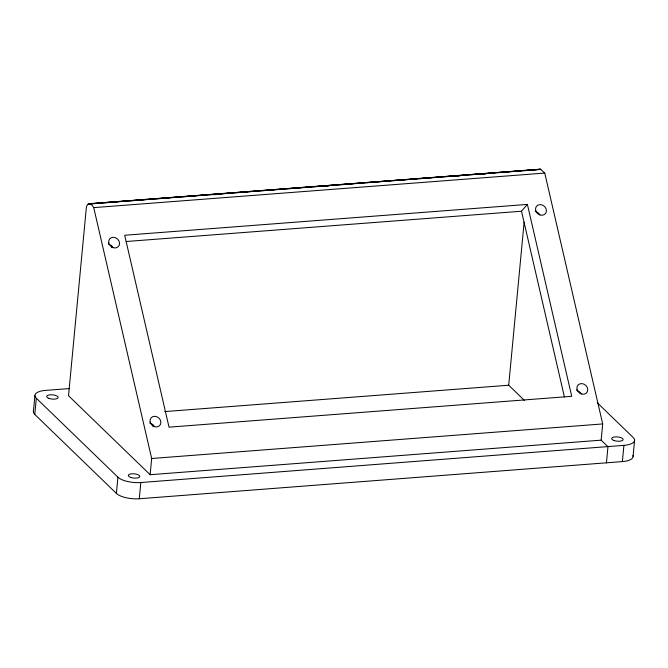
<?xml version="1.0" encoding="UTF-8"?>
<svg xmlns="http://www.w3.org/2000/svg" width="668" height="668" viewBox="0 0 668 668"><rect width="100%" height="100%" fill="white"/><g stroke="black" fill="none" stroke-linecap="round" stroke-linejoin="round"><path stroke-width="1" d="M33.4 411.814L34.936 395.59M632.905 455.518A17.552 6.521 5.4 0 1 622.384 461.588L139.295 498.754A17.552 6.521 5.4 0 1 116.382 493.41L34.778 414.427L36.314 398.203A17.552 6.521 5.4 0 1 45.616 390.388L69.547 388.559M116.382 493.41L117.919 477.186L36.314 398.203M139.295 498.754L140.831 482.53L623.92 445.364A17.552 6.521 5.4 0 0 633.222 437.548L597.284 402.771M150.133 474.714L151.669 458.49L93.729 207.623C90.99 202.279 86.665 202.73 86.289 208.124L68.528 395.74L150.133 474.714L601.158 440.162L607.963 446.742L606.427 462.966M524.405 400.416L508.707 385.227L524.121 222.177M601.158 440.162L602.695 423.938L544.754 173.07L540.445 169.204L88.527 203.773M622.384 461.588L623.92 445.364M633.064 456.386L634.6 440.162M126.093 241.515L521.508 211.222L527.403 204.408L571.725 396.308L169.021 427.161L124.699 235.253L527.403 204.408M539.552 169.221L539.995 169.138M89.42 203.757L540.445 169.204M88.101 204.007L93.295 203.606M96.417 203.373L101.611 202.972M104.726 202.73L110.963 202.254M113.042 202.095L119.28 201.619M122.394 201.377L127.596 200.984M130.711 200.742L136.948 200.266M140.063 200.024L145.257 199.632M148.379 199.39L153.573 198.989M156.688 198.755L162.925 198.279M166.04 198.037L171.242 197.636M174.356 197.402L179.55 197.002M182.673 196.759L188.91 196.283M192.025 196.05L197.219 195.649M200.342 195.407L206.571 194.931M209.694 194.689L215.923 194.213M218.002 194.054L224.239 193.578M226.318 193.419L232.556 192.943M235.67 192.701L241.908 192.225M243.987 192.067L250.224 191.591M253.339 191.349L258.533 190.948M261.656 190.714L267.885 190.238M269.964 190.071L276.201 189.595M279.316 189.361L284.518 188.96M287.632 188.718L293.87 188.242M296.984 188.009L302.186 187.608M305.301 187.366L310.495 186.973M313.618 186.731L319.847 186.255M322.97 186.013L328.163 185.62M331.278 185.378L337.515 184.902M339.594 184.744L345.832 184.259M348.946 184.026L354.14 183.625M357.263 183.391L363.501 182.907M366.615 182.673L371.809 182.272M374.932 182.03L381.161 181.554M383.24 181.395L389.477 180.919M392.592 180.677L398.829 180.201M400.909 180.043L407.146 179.567M410.261 179.325L415.454 178.932M418.577 178.69L424.815 178.214M426.894 178.055L433.123 177.579M436.246 177.337L441.439 176.936M444.554 176.703L450.791 176.218M453.906 175.985L459.108 175.584M462.223 175.35L467.416 174.949M470.539 174.707L476.777 174.231M479.891 173.997L485.085 173.596M488.208 173.354L494.437 172.878M497.56 172.636L502.753 172.244M505.868 172.002L511.07 171.601M514.185 171.367L520.422 170.891M523.537 170.649L528.73 170.248M531.853 170.014L538.091 169.538M89.879 203.974L540.905 169.422M100.175 203.431L102.254 203.272M126.152 201.435L128.231 201.277M213.451 194.747L215.53 194.588M231.111 193.394L233.19 193.236M257.096 191.407L259.176 191.248M283.073 189.42L285.152 189.253M326.727 186.071L328.798 185.913M388.041 181.379L390.12 181.22M414.018 179.383L416.097 179.224M457.663 176.043L459.743 175.884M483.649 174.047L485.728 173.889M93.729 207.623L544.754 173.07M164.729 411.58L508.707 385.227M151.669 458.49L602.695 423.938M521.508 211.222L564.427 397.034M111.456 245.732L111.907 247.678M152.797 424.731L153.248 426.677M34.778 414.427A17.552 6.521 5.4 0 1 33.534 410.97M140.831 482.53A17.552 6.521 5.4 0 1 117.919 477.186M149.749 423.203A5.795 4.968 40.8 0 1 152.446 424.397L153.548 425.441A5.795 4.968 40.8 0 1 154.375 426.677M108.408 244.204A5.795 4.968 40.8 0 1 111.105 245.398L112.207 246.434A5.795 4.968 40.8 0 1 113.034 247.678M535.268 211.506A5.795 4.968 40.8 0 1 539.894 214.979M576.609 390.504A5.795 4.968 40.8 0 1 581.235 393.978M48.939 398.412A5.795 2.154 5.4 0 0 58.141 397.702A5.795 2.154 5.4 0 0 50.175 394.796A5.795 2.154 5.4 0 0 48.939 398.412M130.544 477.386A5.795 2.154 5.4 0 0 139.754 476.685A5.795 2.154 5.4 0 0 131.78 473.779A5.795 2.154 5.4 0 0 130.544 477.386M613.925 440.496A5.795 2.154 5.4 0 0 623.127 439.795A5.795 2.154 5.4 0 0 615.161 436.889A5.795 2.154 5.4 0 0 613.925 440.496M150.133 422.042A5.795 4.968 40.8 0 0 159.176 426.034A5.795 4.968 40.8 0 0 157.047 416.824A5.795 4.968 40.8 0 0 150.133 422.042M577.002 389.335A5.795 4.968 40.8 0 0 586.036 393.335A5.795 4.968 40.8 0 0 583.907 384.117A5.795 4.968 40.8 0 0 577.002 389.335M535.661 210.337A5.795 4.968 40.8 0 0 544.696 214.336A5.795 4.968 40.8 0 0 542.566 205.118A5.795 4.968 40.8 0 0 535.661 210.337M108.792 243.035A5.795 4.968 40.8 0 0 117.835 247.035A5.795 4.968 40.8 0 0 115.706 237.816A5.795 4.968 40.8 0 0 108.792 243.035"/></g></svg>
